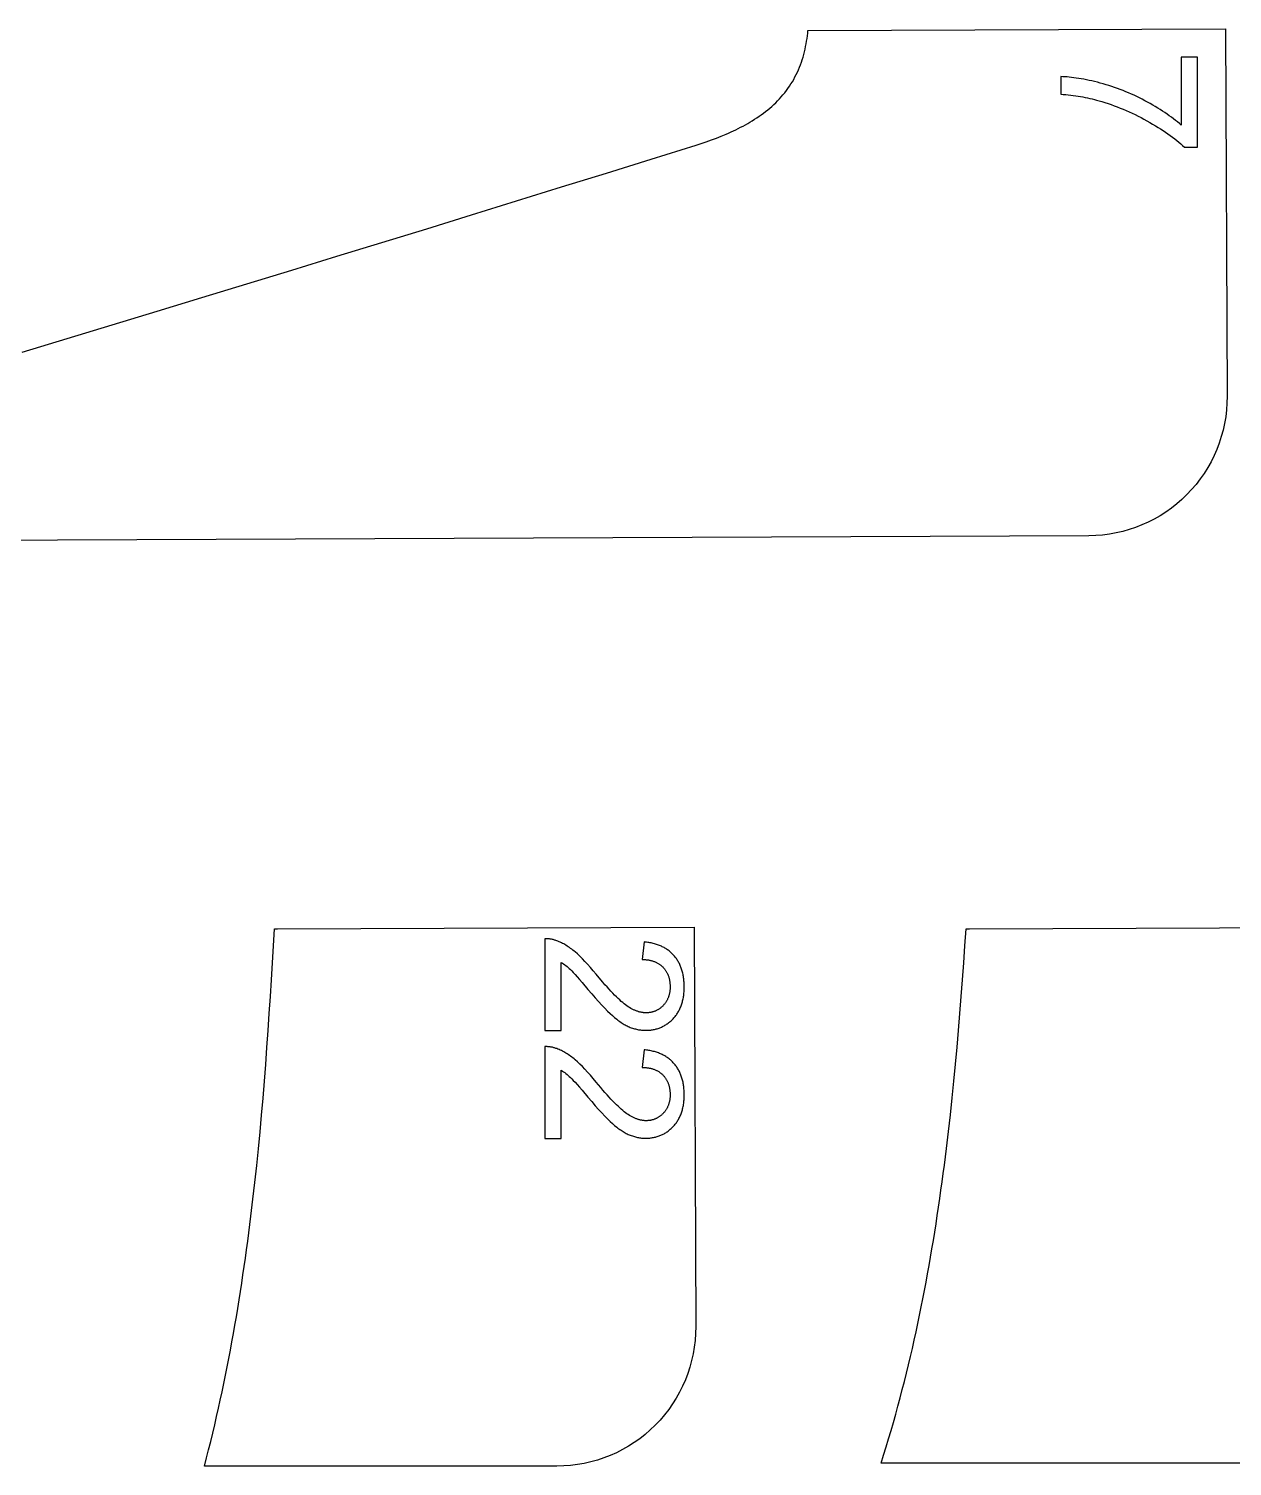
# Model space of a CAD drawing. Extents: x -8894 to -3022, y 6798 to 8329.
# Drawn here: x -5846 to -5412, y 7812 to 8329 of the extents above; entities that cross this region are included whole.
import ezdxf

# ---------------------------------------------------------------- set-up
doc = ezdxf.new("R2010")
doc.units = 0
doc.layers.add('LAYER_03', color=7, linetype='CONTINUOUS')
doc.layers.add('STEVILKE', color=7, linetype='CONTINUOUS')

msp = doc.modelspace()

# ---------------------------------------------------------------- linework, layer by layer
at = {"layer": 'LAYER_03'}
msp.add_lwpolyline([(-5847.97, 8212.91), (-5831.77, 8217.8), (-5815.57, 8222.71), (-5799.37, 8227.62), (-5783.18, 8232.55), (-5767, 8237.49), (-5750.81, 8242.43), (-5734.63, 8247.39), (-5718.45, 8252.36), (-5702.28, 8257.33), (-5686.1, 8262.32), (-5669.93, 8267.32), (-5653.77, 8272.33), (-5637.61, 8277.34), (-5621.45, 8282.37), (-5605.29, 8287.41), (-5603.45, 8288), (-5601.62, 8288.61), (-5599.81, 8289.26), (-5598.01, 8289.93), (-5596.22, 8290.63), (-5594.46, 8291.37), (-5593.58, 8291.76), (-5592.7, 8292.15), (-5591.84, 8292.55), (-5590.97, 8292.96), (-5590.11, 8293.39), (-5589.26, 8293.82), (-5588.41, 8294.27), (-5587.57, 8294.73), (-5586.73, 8295.2), (-5585.9, 8295.68), (-5585.08, 8296.18), (-5584.26, 8296.69), (-5583.45, 8297.22), (-5582.65, 8297.76), (-5581.85, 8298.32), (-5581.07, 8298.89), (-5580.29, 8299.48), (-5579.53, 8300.09), (-5578.79, 8300.71), (-5578.06, 8301.35), (-5577.34, 8302), (-5576.65, 8302.66), (-5575.96, 8303.34), (-5575.3, 8304.04), (-5574.65, 8304.76), (-5574.02, 8305.49), (-5573.41, 8306.24), (-5572.81, 8307.01), (-5572.24, 8307.79), (-5571.69, 8308.59), (-5571.16, 8309.41), (-5570.65, 8310.23), (-5570.16, 8311.07), (-5569.7, 8311.92), (-5569.26, 8312.78), (-5568.84, 8313.65), (-5568.45, 8314.53), (-5568.08, 8315.42), (-5567.73, 8316.32), (-5567.4, 8317.23), (-5567.09, 8318.15), (-5566.81, 8319.08), (-5566.54, 8320.01), (-5566.3, 8320.95), (-5566.07, 8321.89), (-5565.87, 8322.85), (-5565.68, 8323.8), (-5565.51, 8324.76), (-5565.36, 8325.72), (-5565.23, 8326.69), (-5565.12, 8327.66), (-5565.02, 8328.63), (-5414.69, 8329.28), (-5414.12, 8197.05, -0.41422), (-5463.9, 8146.83), (-5863.9, 8145.11)], format="xyb", dxfattribs=at)
msp.add_lwpolyline([(-5655.41, 7812.02), (-5782.31, 7811.98), (-5781.53, 7814.95), (-5780.78, 7817.93), (-5780.04, 7820.9), (-5779.31, 7823.88), (-5778.61, 7826.86), (-5777.92, 7829.85), (-5777.24, 7832.83), (-5776.59, 7835.82), (-5775.94, 7838.81), (-5775.32, 7841.8), (-5774.7, 7844.79), (-5774.11, 7847.79), (-5773.52, 7850.78), (-5772.95, 7853.78), (-5772.4, 7856.78), (-5771.86, 7859.78), (-5771.33, 7862.79), (-5770.81, 7865.79), (-5770.31, 7868.8), (-5769.82, 7871.81), (-5769.34, 7874.82), (-5768.88, 7877.83), (-5768.42, 7880.85), (-5767.98, 7883.86), (-5767.55, 7886.88), (-5767.13, 7889.9), (-5766.72, 7892.92), (-5766.32, 7895.94), (-5765.93, 7898.96), (-5765.56, 7901.99), (-5764.83, 7908.04), (-5764.14, 7914.09), (-5763.48, 7920.15), (-5762.87, 7926.22), (-5762.28, 7932.29), (-5761.72, 7938.36), (-5761.2, 7944.44), (-5760.7, 7950.52), (-5760.23, 7956.6), (-5759.78, 7962.69), (-5759.35, 7968.78), (-5758.94, 7974.87), (-5758.54, 7980.97), (-5758.17, 7987.07), (-5757.8, 7993.16), (-5757.1, 8005.37), (-5756.05, 8005.37), (-5606.05, 8006.01), (-5605.43, 7862.24, -0.415384)], format="xyb", close=True, dxfattribs=at)
msp.add_lwpolyline([(-5406.19, 7813.1), (-5538.72, 7813.06), (-5537.79, 7815.99), (-5536.88, 7818.92), (-5535.99, 7821.86), (-5535.12, 7824.81), (-5534.27, 7827.75), (-5533.44, 7830.7), (-5532.63, 7833.65), (-5531.84, 7836.61), (-5531.07, 7839.56), (-5530.31, 7842.53), (-5529.57, 7845.49), (-5528.85, 7848.45), (-5528.14, 7851.42), (-5527.45, 7854.39), (-5526.78, 7857.37), (-5526.13, 7860.35), (-5525.49, 7863.32), (-5524.86, 7866.31), (-5524.25, 7869.29), (-5523.66, 7872.28), (-5523.08, 7875.27), (-5522.51, 7878.26), (-5521.96, 7881.25), (-5521.42, 7884.25), (-5520.9, 7887.24), (-5520.39, 7890.24), (-5519.89, 7893.24), (-5519.4, 7896.25), (-5518.93, 7899.25), (-5518.47, 7902.26), (-5518.01, 7905.27), (-5517.57, 7908.28), (-5517.14, 7911.29), (-5516.73, 7914.31), (-5516.32, 7917.32), (-5515.92, 7920.34), (-5515.54, 7923.36), (-5515.16, 7926.38), (-5514.44, 7932.43), (-5513.76, 7938.48), (-5513.11, 7944.54), (-5512.5, 7950.61), (-5511.91, 7956.68), (-5511.36, 7962.75), (-5510.83, 7968.83), (-5510.32, 7974.91), (-5509.84, 7981), (-5509.38, 7987.08), (-5508.93, 7993.18), (-5508.5, 7999.27), (-5508.08, 8005.37), (-5506.82, 8005.37), (-5356.83, 8006.01)], dxfattribs=at)
at = {"layer": 'STEVILKE'}
for points in [[(-5429.5, 8286.69), (-5424.73, 8286.69), (-5424.73, 8319.03), (-5430.62, 8319.03), (-5430.62, 8294.56), (-5431.3, 8295.14), (-5431.99, 8295.72), (-5432.7, 8296.29), (-5433.43, 8296.86), (-5434.18, 8297.43), (-5434.95, 8297.99), (-5435.74, 8298.54), (-5436.55, 8299.1), (-5437.38, 8299.65), (-5438.22, 8300.19), (-5439.09, 8300.73), (-5439.97, 8301.27), (-5440.87, 8301.8), (-5441.79, 8302.33), (-5442.73, 8302.85), (-5443.69, 8303.37), (-5444.67, 8303.88), (-5445.64, 8304.38), (-5446.62, 8304.86), (-5447.61, 8305.32), (-5448.6, 8305.77), (-5449.59, 8306.21), (-5450.59, 8306.63), (-5451.6, 8307.03), (-5452.61, 8307.42), (-5453.62, 8307.79), (-5454.64, 8308.15), (-5455.66, 8308.5), (-5456.69, 8308.83), (-5457.72, 8309.14), (-5458.76, 8309.44), (-5459.8, 8309.73), (-5460.83, 8310), (-5461.85, 8310.25), (-5462.84, 8310.48), (-5463.82, 8310.7), (-5464.78, 8310.91), (-5465.72, 8311.09), (-5466.63, 8311.26), (-5467.53, 8311.41), (-5468.42, 8311.55), (-5469.28, 8311.67), (-5470.12, 8311.77), (-5470.94, 8311.86), (-5471.75, 8311.93), (-5472.53, 8311.99), (-5473.3, 8312.02), (-5474.04, 8312.04), (-5474.04, 8305.74), (-5473.12, 8305.67), (-5472.2, 8305.59), (-5471.29, 8305.5), (-5470.39, 8305.4), (-5469.5, 8305.29), (-5468.61, 8305.17), (-5467.74, 8305.04), (-5466.88, 8304.9), (-5466.02, 8304.74), (-5465.18, 8304.58), (-5464.35, 8304.41), (-5463.52, 8304.22), (-5462.7, 8304.03), (-5461.9, 8303.83), (-5461.1, 8303.61), (-5459.2, 8303.06), (-5458.09, 8302.72), (-5456.99, 8302.35), (-5455.89, 8301.98), (-5454.8, 8301.58), (-5453.7, 8301.17), (-5452.62, 8300.74), (-5451.53, 8300.3), (-5450.45, 8299.84), (-5449.38, 8299.36), (-5448.3, 8298.87), (-5447.23, 8298.36), (-5446.17, 8297.83), (-5445.11, 8297.28), (-5444.05, 8296.72), (-5442.99, 8296.15), (-5441.96, 8295.56), (-5440.94, 8294.97), (-5439.96, 8294.38), (-5438.99, 8293.8), (-5438.06, 8293.21), (-5437.15, 8292.62), (-5436.27, 8292.03), (-5435.41, 8291.44), (-5434.58, 8290.85), (-5433.78, 8290.25), (-5433, 8289.66), (-5432.25, 8289.07), (-5431.52, 8288.47), (-5430.82, 8287.88), (-5430.15, 8287.28)], [(-5659.75, 8001.8), (-5659.75, 7968.78), (-5653.85, 7968.78), (-5653.85, 7993.28), (-5653.43, 7993.02), (-5653.02, 7992.74), (-5652.6, 7992.44), (-5652.18, 7992.12), (-5651.77, 7991.79), (-5651.35, 7991.44), (-5650.94, 7991.08), (-5650.53, 7990.69), (-5650.31, 7990.48), (-5650.07, 7990.24), (-5649.51, 7989.66), (-5648.87, 7988.96), (-5648.13, 7988.14), (-5647.29, 7987.19), (-5646.37, 7986.12), (-5644.24, 7983.6), (-5642.88, 7982.01), (-5641.59, 7980.53), (-5640.38, 7979.17), (-5639.24, 7977.93), (-5638.18, 7976.81), (-5637.2, 7975.8), (-5636.28, 7974.92), (-5635.44, 7974.15), (-5634.65, 7973.46), (-5633.86, 7972.82), (-5633.47, 7972.53), (-5633.08, 7972.24), (-5632.7, 7971.97), (-5632.32, 7971.7), (-5631.94, 7971.46), (-5631.56, 7971.22), (-5631.18, 7971), (-5630.81, 7970.79), (-5630.44, 7970.59), (-5630.07, 7970.41), (-5629.71, 7970.23), (-5629.34, 7970.07), (-5628.98, 7969.92), (-5628.62, 7969.79), (-5628.25, 7969.66), (-5627.89, 7969.54), (-5627.52, 7969.43), (-5627.16, 7969.33), (-5626.79, 7969.23), (-5626.42, 7969.15), (-5626.05, 7969.08), (-5625.68, 7969.02), (-5625.31, 7968.97), (-5624.94, 7968.92), (-5624.57, 7968.89), (-5624.2, 7968.87), (-5623.82, 7968.85), (-5623.45, 7968.85), (-5623.08, 7968.85), (-5622.72, 7968.86), (-5622.36, 7968.88), (-5622, 7968.91), (-5621.65, 7968.95), (-5621.3, 7968.99), (-5620.96, 7969.05), (-5620.62, 7969.11), (-5620.28, 7969.18), (-5619.95, 7969.26), (-5619.62, 7969.34), (-5619.29, 7969.44), (-5618.97, 7969.54), (-5618.65, 7969.65), (-5618.34, 7969.77), (-5618.03, 7969.89), (-5617.72, 7970.03), (-5617.42, 7970.17), (-5617.12, 7970.32), (-5616.82, 7970.48), (-5616.53, 7970.65), (-5616.24, 7970.83), (-5615.96, 7971.01), (-5615.68, 7971.2), (-5615.4, 7971.4), (-5615.13, 7971.61), (-5614.86, 7971.83), (-5614.59, 7972.06), (-5614.33, 7972.29), (-5614.07, 7972.53), (-5613.81, 7972.78), (-5613.56, 7973.04), (-5613.32, 7973.3), (-5613.08, 7973.57), (-5612.85, 7973.85), (-5612.63, 7974.13), (-5612.41, 7974.42), (-5612.21, 7974.72), (-5612.01, 7975.02), (-5611.82, 7975.32), (-5611.64, 7975.63), (-5611.46, 7975.95), (-5611.29, 7976.27), (-5611.13, 7976.6), (-5610.98, 7976.94), (-5610.84, 7977.28), (-5610.7, 7977.63), (-5610.57, 7977.98), (-5610.45, 7978.34), (-5610.34, 7978.7), (-5610.23, 7979.07), (-5610.14, 7979.45), (-5610.05, 7979.83), (-5609.96, 7980.22), (-5609.89, 7980.61), (-5609.82, 7981.01), (-5609.77, 7981.42), (-5609.72, 7981.83), (-5609.67, 7982.25), (-5609.64, 7982.67), (-5609.61, 7983.1), (-5609.59, 7983.53), (-5609.58, 7983.98), (-5609.58, 7984.42), (-5609.59, 7985.3), (-5609.61, 7985.73), (-5609.63, 7986.16), (-5609.67, 7986.58), (-5609.71, 7986.99), (-5609.75, 7987.4), (-5609.81, 7987.8), (-5609.87, 7988.2), (-5609.94, 7988.59), (-5610.01, 7988.98), (-5610.1, 7989.36), (-5610.19, 7989.73), (-5610.28, 7990.1), (-5610.39, 7990.46), (-5610.5, 7990.82), (-5610.62, 7991.17), (-5610.75, 7991.52), (-5610.88, 7991.86), (-5611.02, 7992.19), (-5611.17, 7992.52), (-5611.32, 7992.85), (-5611.49, 7993.17), (-5611.66, 7993.48), (-5611.83, 7993.78), (-5612.02, 7994.09), (-5612.21, 7994.38), (-5612.41, 7994.67), (-5612.61, 7994.95), (-5612.83, 7995.23), (-5613.05, 7995.5), (-5613.27, 7995.77), (-5613.51, 7996.03), (-5613.75, 7996.29), (-5614, 7996.53), (-5614.25, 7996.77), (-5614.51, 7997.01), (-5614.78, 7997.23), (-5615.05, 7997.45), (-5615.33, 7997.66), (-5615.62, 7997.87), (-5615.91, 7998.06), (-5616.21, 7998.25), (-5616.52, 7998.44), (-5616.83, 7998.62), (-5617.15, 7998.78), (-5617.48, 7998.95), (-5617.81, 7999.1), (-5618.15, 7999.25), (-5618.5, 7999.39), (-5618.85, 7999.53), (-5619.21, 7999.66), (-5619.57, 7999.78), (-5619.94, 7999.89), (-5620.32, 8000), (-5620.71, 8000.1), (-5621.1, 8000.19), (-5621.5, 8000.28), (-5621.9, 8000.36), (-5622.32, 8000.43), (-5622.73, 8000.49), (-5623.16, 8000.55), (-5623.59, 8000.6), (-5624.03, 8000.65), (-5624.67, 7994.34), (-5624.38, 7994.34), (-5624.09, 7994.33), (-5623.81, 7994.31), (-5623.53, 7994.29), (-5623.25, 7994.27), (-5622.98, 7994.24), (-5622.71, 7994.2), (-5622.45, 7994.16), (-5622.19, 7994.11), (-5621.93, 7994.06), (-5621.68, 7994.01), (-5621.43, 7993.95), (-5621.19, 7993.88), (-5620.95, 7993.81), (-5620.71, 7993.73), (-5620.48, 7993.65), (-5620.25, 7993.56), (-5620.03, 7993.47), (-5619.81, 7993.37), (-5619.59, 7993.27), (-5619.38, 7993.17), (-5619.17, 7993.05), (-5618.97, 7992.94), (-5618.77, 7992.81), (-5618.57, 7992.69), (-5618.38, 7992.55), (-5618.19, 7992.41), (-5618.01, 7992.27), (-5617.83, 7992.12), (-5617.65, 7991.97), (-5617.48, 7991.81), (-5617.31, 7991.65), (-5617.15, 7991.48), (-5616.99, 7991.31), (-5616.84, 7991.13), (-5616.69, 7990.96), (-5616.55, 7990.77), (-5616.41, 7990.59), (-5616.28, 7990.4), (-5616.15, 7990.21), (-5616.03, 7990.01), (-5615.91, 7989.81), (-5615.8, 7989.61), (-5615.69, 7989.4), (-5615.59, 7989.2), (-5615.49, 7988.98), (-5615.4, 7988.77), (-5615.32, 7988.55), (-5615.24, 7988.32), (-5615.16, 7988.1), (-5615.09, 7987.87), (-5615.03, 7987.63), (-5614.97, 7987.4), (-5614.91, 7987.15), (-5614.86, 7986.91), (-5614.82, 7986.66), (-5614.78, 7986.41), (-5614.75, 7986.16), (-5614.72, 7985.9), (-5614.7, 7985.64), (-5614.68, 7985.37), (-5614.66, 7985.11), (-5614.66, 7984.83), (-5614.65, 7984.56), (-5614.66, 7984.3), (-5614.66, 7984.04), (-5614.68, 7983.79), (-5614.69, 7983.54), (-5614.71, 7983.29), (-5614.74, 7983.04), (-5614.77, 7982.8), (-5614.81, 7982.56), (-5614.85, 7982.33), (-5614.9, 7982.09), (-5614.95, 7981.86), (-5615.01, 7981.64), (-5615.07, 7981.41), (-5615.13, 7981.19), (-5615.2, 7980.98), (-5615.28, 7980.76), (-5615.36, 7980.55), (-5615.45, 7980.34), (-5615.54, 7980.14), (-5615.63, 7979.94), (-5615.73, 7979.74), (-5615.84, 7979.54), (-5615.95, 7979.35), (-5616.06, 7979.16), (-5616.18, 7978.98), (-5616.31, 7978.79), (-5616.44, 7978.61), (-5616.57, 7978.44), (-5616.71, 7978.26), (-5616.86, 7978.09), (-5617, 7977.92), (-5617.16, 7977.76), (-5617.32, 7977.6), (-5617.48, 7977.44), (-5617.64, 7977.29), (-5617.8, 7977.15), (-5617.97, 7977.01), (-5618.14, 7976.87), (-5618.31, 7976.74), (-5618.48, 7976.62), (-5618.66, 7976.5), (-5618.84, 7976.38), (-5619.02, 7976.27), (-5619.2, 7976.17), (-5619.38, 7976.07), (-5619.57, 7975.98), (-5619.76, 7975.89), (-5619.95, 7975.8), (-5620.14, 7975.72), (-5620.34, 7975.65), (-5620.54, 7975.58), (-5620.74, 7975.52), (-5620.94, 7975.46), (-5621.14, 7975.41), (-5621.35, 7975.36), (-5621.56, 7975.31), (-5621.77, 7975.28), (-5621.98, 7975.24), (-5622.2, 7975.22), (-5622.42, 7975.19), (-5622.64, 7975.17), (-5622.86, 7975.16), (-5623.08, 7975.15), (-5623.31, 7975.15), (-5623.53, 7975.15), (-5623.75, 7975.16), (-5623.97, 7975.18), (-5624.19, 7975.2), (-5624.41, 7975.22), (-5624.63, 7975.25), (-5624.85, 7975.29), (-5625.08, 7975.33), (-5625.3, 7975.38), (-5625.53, 7975.43), (-5625.75, 7975.49), (-5625.98, 7975.55), (-5626.21, 7975.62), (-5626.43, 7975.7), (-5626.66, 7975.78), (-5626.89, 7975.87), (-5627.12, 7975.96), (-5627.36, 7976.06), (-5627.59, 7976.16), (-5627.82, 7976.27), (-5628.06, 7976.38), (-5628.29, 7976.5), (-5628.77, 7976.76), (-5629.24, 7977.04), (-5629.72, 7977.34), (-5630.2, 7977.67), (-5630.69, 7978.01), (-5631.19, 7978.39), (-5631.71, 7978.81), (-5632.25, 7979.27), (-5632.81, 7979.78), (-5633.4, 7980.32), (-5634.01, 7980.9), (-5634.64, 7981.53), (-5635.29, 7982.2), (-5635.96, 7982.91), (-5636.65, 7983.66), (-5637.37, 7984.45), (-5638.11, 7985.28), (-5638.87, 7986.15), (-5639.65, 7987.07), (-5641.27, 7989.02), (-5642.33, 7990.3), (-5643.36, 7991.49), (-5644.35, 7992.61), (-5645.31, 7993.65), (-5646.24, 7994.62), (-5647.14, 7995.51), (-5648.01, 7996.32), (-5648.84, 7997.05), (-5649.25, 7997.39), (-5649.66, 7997.72), (-5650.07, 7998.04), (-5650.48, 7998.34), (-5650.89, 7998.64), (-5651.31, 7998.92), (-5651.72, 7999.19), (-5652.14, 7999.45), (-5652.55, 7999.7), (-5652.97, 7999.93), (-5653.39, 8000.15), (-5653.8, 8000.36), (-5654.22, 8000.56), (-5654.64, 8000.75), (-5655.06, 8000.93), (-5655.49, 8001.09), (-5655.74, 8001.18), (-5656, 8001.27), (-5656.26, 8001.35), (-5656.52, 8001.43), (-5656.78, 8001.5), (-5657.04, 8001.56), (-5657.31, 8001.61), (-5657.57, 8001.66), (-5657.84, 8001.7), (-5658.11, 8001.74), (-5658.38, 8001.76), (-5658.65, 8001.79), (-5658.92, 8001.8), (-5659.19, 8001.81), (-5659.47, 8001.81)], [(-5659.75, 7962.98), (-5659.75, 7929.96), (-5653.85, 7929.96), (-5653.85, 7954.46), (-5653.43, 7954.2), (-5653.02, 7953.92), (-5652.6, 7953.62), (-5652.18, 7953.3), (-5651.77, 7952.97), (-5651.35, 7952.62), (-5650.94, 7952.26), (-5650.53, 7951.87), (-5650.31, 7951.66), (-5650.07, 7951.42), (-5649.51, 7950.84), (-5648.87, 7950.14), (-5648.13, 7949.32), (-5647.29, 7948.37), (-5646.37, 7947.3), (-5644.24, 7944.78), (-5642.88, 7943.19), (-5641.59, 7941.71), (-5640.38, 7940.35), (-5639.24, 7939.11), (-5638.18, 7937.99), (-5637.2, 7936.98), (-5636.28, 7936.1), (-5635.44, 7935.33), (-5634.65, 7934.64), (-5633.86, 7934), (-5633.47, 7933.7), (-5633.08, 7933.42), (-5632.7, 7933.15), (-5632.32, 7932.88), (-5631.94, 7932.64), (-5631.56, 7932.4), (-5631.18, 7932.18), (-5630.81, 7931.97), (-5630.44, 7931.77), (-5630.07, 7931.58), (-5629.71, 7931.41), (-5629.34, 7931.25), (-5628.98, 7931.1), (-5628.62, 7930.96), (-5628.25, 7930.84), (-5627.89, 7930.72), (-5627.52, 7930.61), (-5627.16, 7930.5), (-5626.79, 7930.41), (-5626.42, 7930.33), (-5626.05, 7930.26), (-5625.68, 7930.2), (-5625.31, 7930.15), (-5624.94, 7930.1), (-5624.57, 7930.07), (-5624.2, 7930.04), (-5623.82, 7930.03), (-5623.45, 7930.03), (-5623.08, 7930.03), (-5622.72, 7930.04), (-5622.36, 7930.06), (-5622, 7930.09), (-5621.65, 7930.13), (-5621.3, 7930.17), (-5620.96, 7930.23), (-5620.62, 7930.29), (-5620.28, 7930.36), (-5619.95, 7930.43), (-5619.62, 7930.52), (-5619.29, 7930.61), (-5618.97, 7930.72), (-5618.65, 7930.83), (-5618.34, 7930.95), (-5618.03, 7931.07), (-5617.72, 7931.21), (-5617.42, 7931.35), (-5617.12, 7931.5), (-5616.82, 7931.66), (-5616.53, 7931.83), (-5616.24, 7932.01), (-5615.96, 7932.19), (-5615.68, 7932.38), (-5615.4, 7932.58), (-5615.13, 7932.79), (-5614.86, 7933.01), (-5614.59, 7933.24), (-5614.33, 7933.47), (-5614.07, 7933.71), (-5613.81, 7933.96), (-5613.56, 7934.22), (-5613.32, 7934.48), (-5613.08, 7934.75), (-5612.85, 7935.03), (-5612.63, 7935.31), (-5612.41, 7935.6), (-5612.21, 7935.9), (-5612.01, 7936.2), (-5611.82, 7936.5), (-5611.64, 7936.81), (-5611.46, 7937.13), (-5611.29, 7937.45), (-5611.13, 7937.78), (-5610.98, 7938.12), (-5610.84, 7938.46), (-5610.7, 7938.81), (-5610.57, 7939.16), (-5610.45, 7939.52), (-5610.34, 7939.88), (-5610.23, 7940.25), (-5610.14, 7940.63), (-5610.05, 7941.01), (-5609.96, 7941.4), (-5609.89, 7941.79), (-5609.82, 7942.19), (-5609.77, 7942.6), (-5609.72, 7943.01), (-5609.67, 7943.43), (-5609.64, 7943.85), (-5609.61, 7944.28), (-5609.59, 7944.71), (-5609.58, 7945.15), (-5609.58, 7945.6), (-5609.59, 7946.48), (-5609.61, 7946.91), (-5609.63, 7947.34), (-5609.67, 7947.76), (-5609.71, 7948.17), (-5609.75, 7948.58), (-5609.81, 7948.98), (-5609.87, 7949.38), (-5609.94, 7949.77), (-5610.01, 7950.16), (-5610.1, 7950.54), (-5610.19, 7950.91), (-5610.28, 7951.28), (-5610.39, 7951.64), (-5610.5, 7952), (-5610.62, 7952.35), (-5610.75, 7952.7), (-5610.88, 7953.04), (-5611.02, 7953.37), (-5611.17, 7953.7), (-5611.32, 7954.03), (-5611.49, 7954.34), (-5611.66, 7954.66), (-5611.83, 7954.96), (-5612.02, 7955.26), (-5612.21, 7955.56), (-5612.41, 7955.85), (-5612.61, 7956.13), (-5612.83, 7956.41), (-5613.05, 7956.68), (-5613.27, 7956.95), (-5613.51, 7957.21), (-5613.75, 7957.47), (-5614, 7957.71), (-5614.25, 7957.95), (-5614.51, 7958.18), (-5614.78, 7958.41), (-5615.05, 7958.63), (-5615.33, 7958.84), (-5615.62, 7959.05), (-5615.91, 7959.24), (-5616.21, 7959.43), (-5616.52, 7959.62), (-5616.83, 7959.79), (-5617.15, 7959.96), (-5617.48, 7960.13), (-5617.81, 7960.28), (-5618.15, 7960.43), (-5618.5, 7960.57), (-5618.85, 7960.71), (-5619.21, 7960.84), (-5619.57, 7960.96), (-5619.94, 7961.07), (-5620.32, 7961.18), (-5620.71, 7961.28), (-5621.1, 7961.37), (-5621.5, 7961.46), (-5621.9, 7961.54), (-5622.32, 7961.61), (-5622.73, 7961.67), (-5623.16, 7961.73), (-5623.59, 7961.78), (-5624.03, 7961.83), (-5624.67, 7955.52), (-5624.38, 7955.51), (-5624.09, 7955.51), (-5623.81, 7955.49), (-5623.53, 7955.47), (-5623.25, 7955.44), (-5622.98, 7955.41), (-5622.71, 7955.38), (-5622.45, 7955.34), (-5622.19, 7955.29), (-5621.93, 7955.24), (-5621.68, 7955.19), (-5621.43, 7955.12), (-5621.19, 7955.06), (-5620.95, 7954.99), (-5620.71, 7954.91), (-5620.48, 7954.83), (-5620.25, 7954.74), (-5620.03, 7954.65), (-5619.81, 7954.55), (-5619.59, 7954.45), (-5619.38, 7954.34), (-5619.17, 7954.23), (-5618.97, 7954.11), (-5618.77, 7953.99), (-5618.57, 7953.86), (-5618.38, 7953.73), (-5618.19, 7953.59), (-5618.01, 7953.45), (-5617.83, 7953.3), (-5617.65, 7953.15), (-5617.48, 7952.99), (-5617.31, 7952.83), (-5617.15, 7952.66), (-5616.99, 7952.49), (-5616.84, 7952.31), (-5616.69, 7952.13), (-5616.55, 7951.95), (-5616.41, 7951.77), (-5616.28, 7951.58), (-5616.15, 7951.39), (-5616.03, 7951.19), (-5615.91, 7950.99), (-5615.8, 7950.79), (-5615.69, 7950.58), (-5615.59, 7950.37), (-5615.49, 7950.16), (-5615.4, 7949.95), (-5615.32, 7949.73), (-5615.24, 7949.5), (-5615.16, 7949.28), (-5615.09, 7949.05), (-5615.03, 7948.81), (-5614.97, 7948.57), (-5614.91, 7948.33), (-5614.86, 7948.09), (-5614.82, 7947.84), (-5614.78, 7947.59), (-5614.75, 7947.34), (-5614.72, 7947.08), (-5614.7, 7946.82), (-5614.68, 7946.55), (-5614.66, 7946.28), (-5614.66, 7946.01), (-5614.65, 7945.74), (-5614.66, 7945.48), (-5614.66, 7945.22), (-5614.68, 7944.97), (-5614.69, 7944.71), (-5614.71, 7944.47), (-5614.74, 7944.22), (-5614.77, 7943.98), (-5614.81, 7943.74), (-5614.85, 7943.5), (-5614.9, 7943.27), (-5614.95, 7943.04), (-5615.01, 7942.82), (-5615.07, 7942.59), (-5615.13, 7942.37), (-5615.2, 7942.16), (-5615.28, 7941.94), (-5615.36, 7941.73), (-5615.45, 7941.52), (-5615.54, 7941.32), (-5615.63, 7941.12), (-5615.73, 7940.92), (-5615.84, 7940.72), (-5615.95, 7940.53), (-5616.06, 7940.34), (-5616.18, 7940.15), (-5616.31, 7939.97), (-5616.44, 7939.79), (-5616.57, 7939.61), (-5616.71, 7939.44), (-5616.86, 7939.27), (-5617, 7939.1), (-5617.16, 7938.94), (-5617.32, 7938.78), (-5617.48, 7938.62), (-5617.64, 7938.47), (-5617.8, 7938.33), (-5617.97, 7938.19), (-5618.14, 7938.05), (-5618.31, 7937.92), (-5618.48, 7937.8), (-5618.66, 7937.68), (-5618.84, 7937.56), (-5619.02, 7937.45), (-5619.2, 7937.35), (-5619.38, 7937.25), (-5619.57, 7937.16), (-5619.76, 7937.07), (-5619.95, 7936.98), (-5620.14, 7936.9), (-5620.34, 7936.83), (-5620.54, 7936.76), (-5620.74, 7936.7), (-5620.94, 7936.64), (-5621.14, 7936.59), (-5621.35, 7936.54), (-5621.56, 7936.49), (-5621.77, 7936.46), (-5621.98, 7936.42), (-5622.2, 7936.39), (-5622.42, 7936.37), (-5622.64, 7936.35), (-5622.86, 7936.34), (-5623.08, 7936.33), (-5623.31, 7936.33), (-5623.53, 7936.33), (-5623.75, 7936.34), (-5623.97, 7936.36), (-5624.19, 7936.38), (-5624.41, 7936.4), (-5624.63, 7936.43), (-5624.85, 7936.47), (-5625.08, 7936.51), (-5625.3, 7936.56), (-5625.53, 7936.61), (-5625.75, 7936.67), (-5625.98, 7936.73), (-5626.21, 7936.8), (-5626.43, 7936.88), (-5626.66, 7936.96), (-5626.89, 7937.05), (-5627.12, 7937.14), (-5627.36, 7937.24), (-5627.59, 7937.34), (-5627.82, 7937.45), (-5628.06, 7937.56), (-5628.29, 7937.68), (-5628.77, 7937.94), (-5629.24, 7938.22), (-5629.72, 7938.52), (-5630.2, 7938.85), (-5630.69, 7939.19), (-5631.19, 7939.57), (-5631.71, 7939.99), (-5632.25, 7940.45), (-5632.81, 7940.96), (-5633.4, 7941.5), (-5634.01, 7942.08), (-5634.64, 7942.71), (-5635.29, 7943.38), (-5635.96, 7944.09), (-5636.65, 7944.84), (-5637.37, 7945.63), (-5638.11, 7946.46), (-5638.87, 7947.33), (-5639.65, 7948.25), (-5641.27, 7950.2), (-5642.33, 7951.48), (-5643.36, 7952.67), (-5644.35, 7953.79), (-5645.31, 7954.83), (-5646.24, 7955.8), (-5647.14, 7956.69), (-5648.01, 7957.5), (-5648.84, 7958.23), (-5649.25, 7958.57), (-5649.66, 7958.9), (-5650.07, 7959.22), (-5650.48, 7959.52), (-5650.89, 7959.82), (-5651.31, 7960.1), (-5651.72, 7960.37), (-5652.14, 7960.63), (-5652.55, 7960.87), (-5652.97, 7961.11), (-5653.39, 7961.33), (-5653.8, 7961.54), (-5654.22, 7961.74), (-5654.64, 7961.93), (-5655.06, 7962.1), (-5655.49, 7962.27), (-5655.74, 7962.36), (-5656, 7962.45), (-5656.26, 7962.53), (-5656.52, 7962.61), (-5656.78, 7962.67), (-5657.04, 7962.74), (-5657.31, 7962.79), (-5657.57, 7962.84), (-5657.84, 7962.88), (-5658.11, 7962.92), (-5658.38, 7962.94), (-5658.65, 7962.96), (-5658.92, 7962.98), (-5659.19, 7962.99), (-5659.47, 7962.99)]]:
    msp.add_lwpolyline(points, close=True, dxfattribs=at)

doc.saveas('drawing.dxf')
